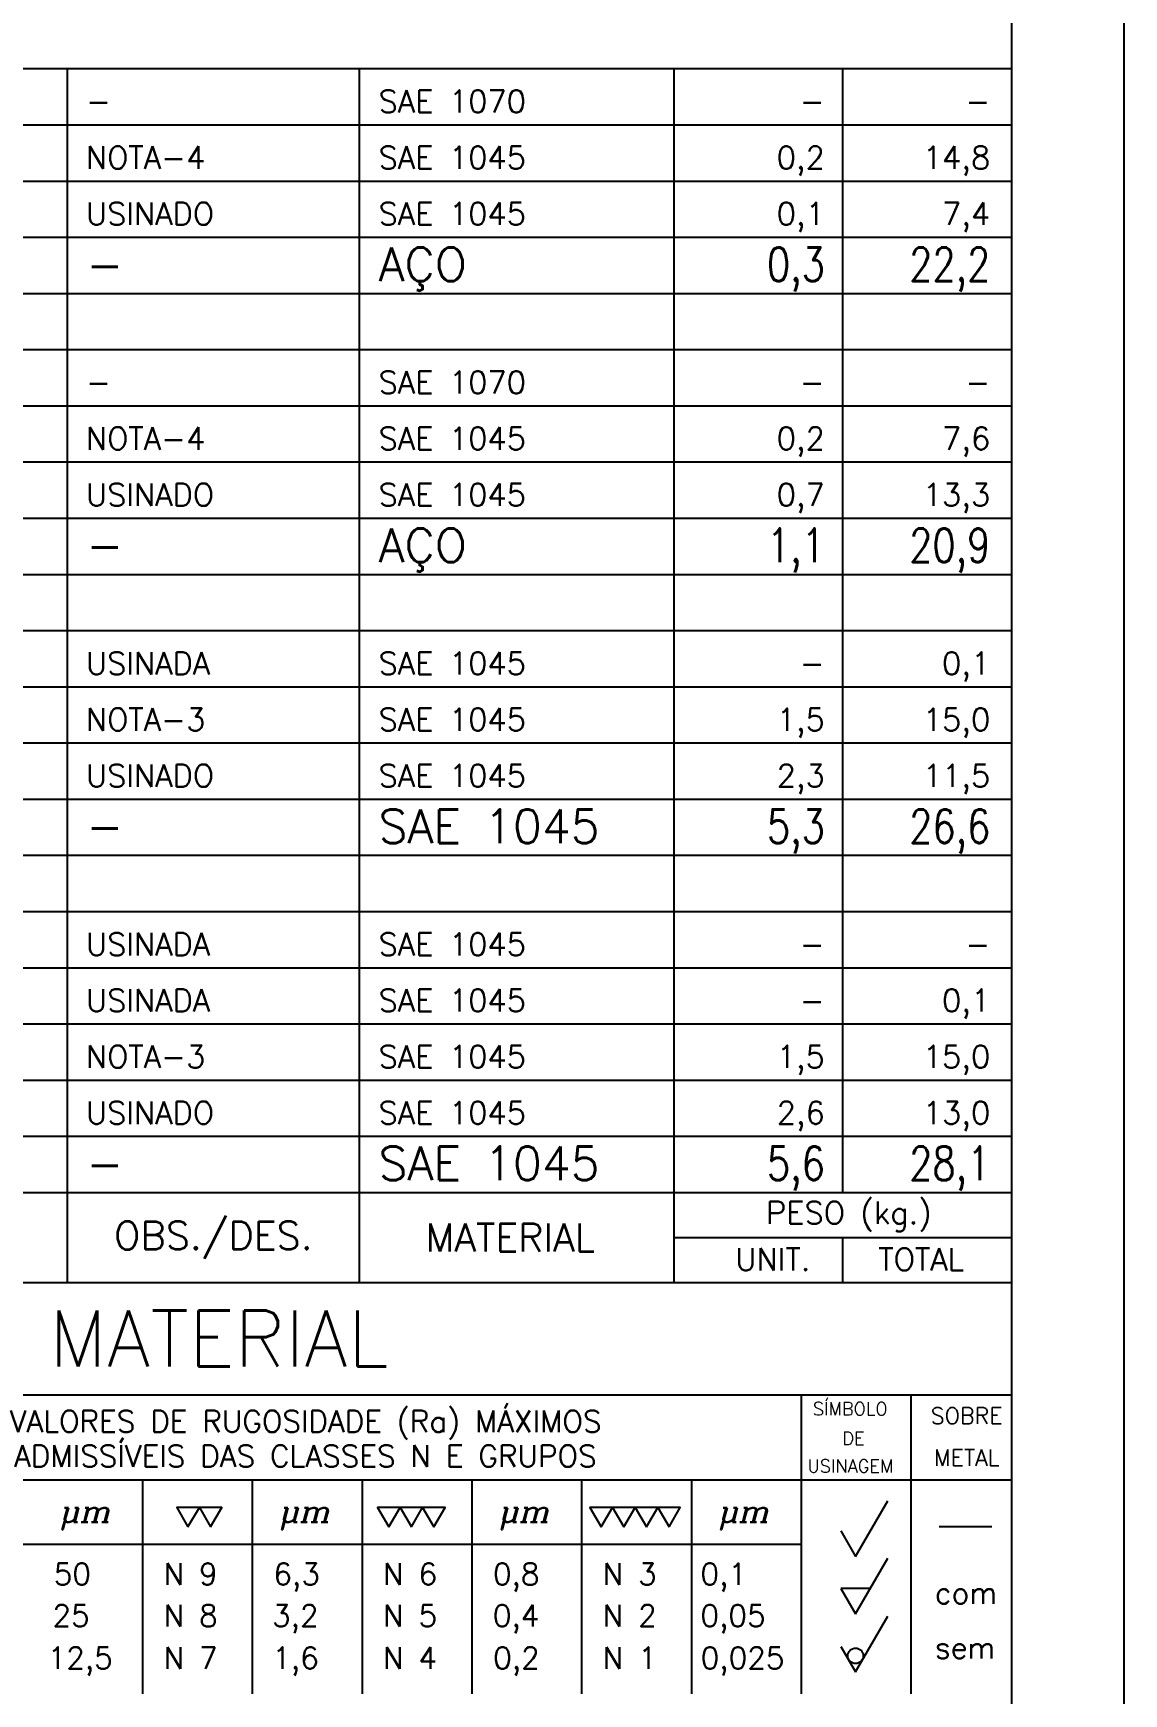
# Model space of a CAD drawing. Header units: metres. Extents: x 0 to 2102, y 0 to 1485.
# Drawn here: x 1859.9 to 2102.5, y 200 to 569.4 of the extents above; entities that cross this region are included whole.
import ezdxf
from ezdxf.enums import TextEntityAlignment as Align

# ---------------------------------------------------------------- set-up
doc = ezdxf.new("R2010")
doc.units = ezdxf.units.M
doc.header["$LTSCALE"] = 2.5
for name, color, linetype in [('FRL6', 6, 'Continuous'), ('FRL7', 7, 'Continuous'), ('FRR120', 5, 'Continuous'), ('FRR140', 5, 'Continuous'), ('FRR175', 1, 'Continuous'), ('FRR80', 3, 'Continuous'), ('GSB', 7, 'Continuous')]:
    doc.layers.add(name, color=color, linetype=linetype)
doc.styles.add('R100', font='simplex.shx', dxfattribs={"height": 2.5})
doc.styles.add('R120', font='simplex.shx', dxfattribs={"height": 3})
doc.styles.add('R140', font='simplex.shx', dxfattribs={"height": 3.5})
doc.styles.add('R200', font='simplex.shx', dxfattribs={"height": 5})
doc.styles.add('R80', font='simplex.shx', dxfattribs={"height": 2})
doc.styles.add('ROMANC', font='Romanc')
doc.styles.add('ROMANS', font='ROMANS.SHX')

# ---------------------------------------------------------------- blocks, each defined once
blk = doc.blocks.new('A1')
at = {"layer": 'FRL6', "linetype": 'Continuous'}
blk.add_line((831, 584), (831, 10), dxfattribs=at)
at = {"layer": 'FRL7', "linetype": 'Continuous'}
blk.add_line((841, 594), (841, 0), dxfattribs=at)
at = {"layer": 'FRR120', "style": 'R120'}
for tag, p in [('FASE_DO_PROJETO', (659, 46.29)), ('ÁREA_E/OU_SUBÁREA', (659, 40.79)), ('TÍTULO_DO_DESENHO', (659, 35.29)), ('SUBTÍTULO_1_DO_DESENHO', (659, 29.79)), ('SUBTÍTULO_2_DO_DESENHO', (659, 24.29))]:
    blk.add_attdef(tag, p, '', height=3, dxfattribs=at)
at = {"layer": 'FRR140', "style": 'R140', "width": 0.91}
for tag, p in [('NÚMERO_DA_CONTRATADA', (687.72, 12.6)), ('NUMERO_VALE', (752.89, 12.6))]:
    blk.add_attdef(tag, p, '', height=3.5, dxfattribs=at)
for tag, p in [('REVISÃO', (823.5, 14.68)), ('ESCALA', (671, 14.35))]:
    blk.add_attdef(tag, text='', height=3.5, dxfattribs=at).set_placement(p, align=Align.MIDDLE)
at = {"layer": 'FRR175', "style": 'R120'}
for tag, p in [('CLASSIFICAÇÃO', (811.83, 67.73)), ('PROJETO', (716.31, 53.59)), ('N_PROJ_SE', (793.5, 53.59)), ('N_CONTRATO', (796.97, 47.3))]:
    blk.add_attdef(tag, text='', height=3, dxfattribs=at).set_placement(p, align=Align.MIDDLE_CENTER)
at = {"layer": 'FRR80', "style": 'R80'}
for p in [(492.61, 76.08), (492.61, 70.38), (492.61, 64.68), (492.61, 58.98), (492.61, 53.28), (492.61, 47.58), (492.61, 41.88), (492.61, 36.18)]:
    blk.add_attdef('DESCRIÇÃO_DA_REVISÃO', p, '', height=2, dxfattribs=at)
for tag, p in [('8A_REV', (476, 77.07)), ('EMIS.', (486, 77.07)), ('PROJ.', (585, 77.07)), ('DES.', (597, 77.07)), ('VER.', (609, 77.07)), ('APR.', (621, 77.07)), ('AUT.', (633.01, 77.07)), ('7A_REV', (476, 71.37)), ('EMIS.', (486, 71.37)), ('PROJ.', (585, 71.37)), ('DES.', (597, 71.37)), ('VER.', (609, 71.37)), ('APR.', (621, 71.37)), ('AUT.', (633.01, 71.37)), ('6A_REV', (476, 65.67)), ('EMIS.', (486, 65.67)), ('PROJ.', (585, 65.67)), ('DES.', (597, 65.67)), ('VER.', (609, 65.67)), ('APR.', (621, 65.67)), ('AUT.', (633.01, 65.67)), ('5A_REV', (476, 59.97)), ('EMIS.', (486, 59.97)), ('PROJ.', (585, 59.97)), ('DES.', (597, 59.97)), ('VER.', (609, 59.97)), ('APR.', (621, 59.97)), ('AUT.', (633.01, 59.97)), ('4A_REV', (476, 54.27)), ('EMIS.', (486, 54.27)), ('PROJ.', (585, 54.27)), ('DES.', (597, 54.27)), ('VER.', (609, 54.27)), ('APR.', (621, 54.27)), ('AUT.', (633.01, 54.27)), ('3A_REV', (476, 48.57)), ('EMIS.', (486, 48.57)), ('PROJ.', (585, 48.57)), ('DES.', (597, 48.57)), ('VER.', (609, 48.57)), ('APR.', (621, 48.57)), ('AUT.', (633.01, 48.57)), ('2A_REV', (476, 42.87)), ('EMIS.', (486, 42.87)), ('PROJ.', (585, 42.87)), ('DES.', (597, 42.87)), ('VER.', (609, 42.87)), ('APR.', (621, 42.87)), ('AUT.', (633.01, 42.87)), ('1a_REV', (476, 37.17)), ('EMIS.', (486, 37.17)), ('PROJ.', (585, 37.17)), ('DES.', (597, 37.17)), ('VER.', (609, 37.17)), ('APR.', (621, 37.17)), ('AUT.', (633.01, 37.17))]:
    blk.add_attdef(tag, text='', height=2, dxfattribs=at).set_placement(p, align=Align.MIDDLE)
at = {"layer": 'FRR80', "style": 'R80', "width": 0.85}
for p in [(648, 77.07), (648, 71.37), (648, 65.67), (648, 59.97), (648, 54.27), (648, 48.57), (648, 42.87), (648, 37.17)]:
    blk.add_attdef('DATA', text='', height=2, dxfattribs=at).set_placement(p, align=Align.MIDDLE)
blk = doc.blocks.new('USINAGEM')
at = {"layer": 'FRL7', "ltscale": 5}
blk.add_line((656, 106.61), (830.99, 106.61), dxfattribs=at)
for points in [[(812.32, 80), (812.32, 106.61)], [(822.09, 80), (822.09, 106.61)], [(830.99, 99.01), (656, 99.01)], [(753.7, 80), (753.7, 99.01)], [(763.47, 80), (763.47, 99.01)], [(773.24, 80), (773.24, 99.01)], [(783.01, 80), (783.01, 99.01)], [(792.78, 80), (792.78, 99.01)], [(802.55, 80), (802.55, 99.01)], [(734.16, 93.31), (812.32, 93.31)]]:
    blk.add_lwpolyline(points, dxfattribs=at)
at = {"layer": 'FRR80'}
for p, q in [((817.13, 92.21), (820, 97.18)), ((746.75, 95.5), (746.5, 94.59)), ((746.5, 94.59), (746.59, 94.61)), ((746.83, 95.52), (746.59, 94.61)), ((766.29, 95.5), (766.04, 94.59)), ((766.04, 94.59), (766.13, 94.61)), ((766.37, 95.52), (766.13, 94.61)), ((785.83, 95.5), (785.58, 94.59)), ((785.58, 94.59), (785.67, 94.61)), ((785.91, 95.52), (785.67, 94.61)), ((805.37, 95.5), (805.12, 94.59)), ((805.12, 94.59), (805.21, 94.61)), ((805.45, 95.52), (805.21, 94.61)), ((815.82, 94.49), (817.13, 92.21)), ((817.13, 87.11), (820, 92.07)), ((815.82, 89.38), (817.13, 87.11)), ((818.44, 89.38), (815.82, 89.38)), ((817.13, 81.94), (820, 86.9)), ((815.82, 84.21), (817.13, 81.94))]:
    blk.add_line(p, q, dxfattribs=at)
for points in [[(757.72, 94.85), (758.73, 96.58), (756.72, 96.58)], [(759.73, 94.85), (760.73, 96.58), (758.73, 96.58)], [(775.59, 94.85), (776.6, 96.58), (774.59, 96.58)], [(777.6, 94.85), (778.6, 96.58), (776.6, 96.58)], [(779.61, 94.85), (780.61, 96.58), (778.6, 96.58)], [(794.5, 94.85), (795.5, 96.58), (793.49, 96.58)], [(796.51, 94.85), (797.51, 96.58), (795.5, 96.58)], [(798.52, 94.85), (799.52, 96.58), (797.51, 96.58)], [(800.53, 94.85), (801.53, 96.58), (799.52, 96.58)]]:
    blk.add_lwpolyline(points, close=True, dxfattribs=at)
blk.add_lwpolyline([(824.57, 94.9), (829.25, 94.9)], dxfattribs=at)
blk.add_circle((817.13, 83.38), 0.689, dxfattribs=at)
at = {"layer": 'FRR80', "style": 'ROMANS'}
for s, height, p in [('VALORES DE RUGOSIDADE (Ra) MÁXIMOS', 1.9322, (741.86, 103.28)), ('SÍMBOLO', 1.159, (813.33, 104.78)), ('SIMBOLO', 1.159, (813.33, 104.78)), ('SOBRE', 1.449, (823.81, 104.02)), ('ADMISSÍVEIS DAS CLASSES N E GRUPOS', 1.9322, (742.25, 100.2)), ('DE', 1.159, (815.95, 102.16)), ('USINAGEM', 1.159, (812.85, 99.69)), ('METAL', 1.449, (824.11, 100.29)), ('50', 1.932, (745.78, 89.69)), ('N 9', 1.932, (755.55, 89.69)), ('6,3', 1.932, (765.32, 89.69)), ('N 6', 1.932, (775.09, 89.69)), ('0,8', 1.932, (784.86, 89.69)), ('N 3', 1.932, (794.63, 89.69)), ('0,1', 1.932, (803.33, 89.69)), ('com', 1.932, (824.19, 88.01)), ('25', 1.932, (745.66, 85.99)), ('N 8', 1.932, (755.56, 85.99)), ('3,2', 1.932, (765.2, 85.99)), ('N 5', 1.932, (775.09, 85.99)), ('0,4', 1.932, (784.85, 85.99)), ('N 2', 1.932, (794.63, 85.99)), ('0,05', 1.932, (803.33, 85.99)), ('sem', 1.932, (824.19, 83.14)), ('12,5', 1.932, (745.23, 82.23)), ('N 7', 1.932, (755.55, 82.23)), ('1,6', 1.932, (765.22, 82.23)), ('N 4', 1.932, (775.09, 82.23)), ('0,2', 1.932, (784.88, 82.23)), ('N 1', 1.932, (794.63, 82.23)), ('0,025', 1.932, (803.35, 82.23))]:
    blk.add_text(s, height=height, dxfattribs=at).set_placement(p)
at = {"layer": 'FRR80', "style": 'ROMANC', "oblique": 15}
for p in [(746.23, 95.26), (765.77, 95.26), (785.31, 95.26), (804.85, 95.26)]:
    blk.add_text('um', height=1.932, dxfattribs=at).set_placement(p)
blk = doc.blocks.new('lista de material')
at = {"layer": 'GSB', "color": 5}
for p, q in [((0, 8), (175, 8)), ((175, 8), (175, -10)), ((0, 0), (175, 0)), ((0, -10), (175, -10))]:
    blk.add_line(p, q, dxfattribs=at)
at = {"layer": 'GSB', "color": 4}
for p, q in [((91, 0), (91, 8)), ((117, 0), (117, 8)), ((145, 0), (145, 8)), ((145, 4), (175, 4)), ((160, 0), (160, 4))]:
    blk.add_line(p, q, dxfattribs=at)
at = {"layer": 'GSB', "color": 2, "style": 'R80'}
for s, p in [('PESO (kg.)', (160.54, 6.05)), ('UNIT.', (153.78, 2.05)), ('TOTAL', (166.98, 2.05))]:
    blk.add_text(s, height=2, dxfattribs=at).set_placement(p, align=Align.MIDDLE)
at = {"layer": 'GSB', "color": 3, "style": 'R100'}
for s, p in [('OBS./DES.', (103.98, 4)), ('MATERIAL', (130.41, 4))]:
    blk.add_text(s, height=2.5, dxfattribs=at).set_placement(p, align=Align.MIDDLE)
at = {"layer": 'GSB', "color": 1, "style": 'R200'}
blk.add_text('LISTA DE MATERIAL', height=5, dxfattribs=at).set_placement((88.3, -5), align=Align.MIDDLE_CENTER)
blk = doc.blocks.new('Tabela')
at = {"layer": 'GSB', "color": 3}
for p, q in [((0, 5), (175, 5)), ((91, 0), (91, 5)), ((117, 0), (117, 5)), ((145, 0), (145, 5)), ((160, 0), (160, 5))]:
    blk.add_line(p, q, dxfattribs=at)
at = {"layer": 'GSB', "color": 5}
blk.add_line((175, 5), (175, 0), dxfattribs=at)
at = {"layer": 'GSB', "color": 2, "style": 'R80'}
for p in [(4.96, 1.09), (16.19, 1.09)]:
    blk.add_attdef('-', text='', height=2, dxfattribs=at).set_placement(p, align=Align.CENTER)
for p in [(24.16, 1.09), (92.65, 1.09), (118.69, 1.09)]:
    blk.add_attdef('-', p, '', height=2, dxfattribs=at)
for p in [(158.4, 1.09), (173.12, 1.09)]:
    blk.add_attdef('-', text='', height=2, dxfattribs=at).set_placement(p, align=Align.RIGHT)

msp = doc.modelspace()

# ---------------------------------------------------------------- block references
at = {"xscale": 2.5, "yscale": 2.5, "zscale": 2.5}
msp.add_blockref('A1', (0, 0), dxfattribs=at)
at = {"layer": 'GSB'}
ref = msp.add_blockref('Tabela', (1639.98, 549.03), dxfattribs=dict(at, xscale=2.5, yscale=2.5, zscale=2.5))
ref.add_attrib('-', '-', (1871.599, 551.75), dxfattribs={"color": 2, "height": 5, "style": 'R80'})
ref.add_attrib('-', 'SAE 1070', (1936.702, 551.75), dxfattribs={"color": 2, "height": 5, "style": 'R80'})
ref.add_attrib('-', '-', dxfattribs={"color": 2, "height": 5, "style": 'R80'}).set_placement((2035.983, 551.75), align=Align.RIGHT)
ref.add_attrib('-', '-', dxfattribs={"color": 2, "height": 5, "style": 'R80'}).set_placement((2072.784, 551.75), align=Align.RIGHT)
ref = msp.add_blockref('Tabela', (1639.98, 536.53), dxfattribs=dict(at, xscale=2.5, yscale=2.5, zscale=2.5))
ref.add_attrib('-', 'NOTA-4', (1871.599, 539.25), dxfattribs={"color": 2, "height": 5, "style": 'R80'})
ref.add_attrib('-', 'SAE 1045', (1936.702, 539.25), dxfattribs={"color": 2, "height": 5, "style": 'R80'})
ref.add_attrib('-', '0,2', dxfattribs={"color": 2, "height": 5, "style": 'R80'}).set_placement((2035.983, 539.25), align=Align.RIGHT)
ref.add_attrib('-', '14,8', dxfattribs={"color": 2, "height": 5, "style": 'R80'}).set_placement((2072.784, 539.25), align=Align.RIGHT)
ref = msp.add_blockref('Tabela', (1639.98, 524.03), dxfattribs=dict(at, xscale=2.5, yscale=2.5, zscale=2.5))
ref.add_attrib('-', 'USINADO', (1871.599, 526.75), dxfattribs={"color": 2, "height": 5, "style": 'R80'})
ref.add_attrib('-', 'SAE 1045', (1936.702, 526.75), dxfattribs={"color": 2, "height": 5, "style": 'R80'})
ref.add_attrib('-', '0,1', dxfattribs={"color": 2, "height": 5, "style": 'R80'}).set_placement((2035.983, 526.75), align=Align.RIGHT)
ref.add_attrib('-', '7,4', dxfattribs={"color": 2, "height": 5, "style": 'R80'}).set_placement((2072.784, 526.75), align=Align.RIGHT)
ref = msp.add_blockref('Tabela', (1639.98, 511.53), dxfattribs=dict(at, xscale=2.5, yscale=2.5, zscale=2.5))
ref.add_attrib('-', '-', (1871.599, 514.25), dxfattribs={"color": 4, "height": 7.5, "style": 'ROMANS'})
ref.add_attrib('-', 'AÇO', (1936.702, 514.25), dxfattribs={"color": 4, "height": 7.5, "style": 'ROMANS'})
ref.add_attrib('-', '0,3', dxfattribs={"color": 4, "height": 7.5, "style": 'ROMANS', "width": 0.8}).set_placement((2035.983, 514.25), align=Align.RIGHT)
ref.add_attrib('-', '22,2', dxfattribs={"color": 4, "height": 7.5, "style": 'ROMANS', "width": 0.8}).set_placement((2072.784, 514.25), align=Align.RIGHT)
at = {"layer": 'GSB', "xscale": 2.5, "yscale": 2.5, "zscale": 2.5}
for name, p in [('Tabela', (1639.98, 499.03)), ('Tabela', (1639.98, 436.53)), ('Tabela', (1639.98, 374.03)), ('lista de material', (1639.98, 291.53)), ('USINAGEM', (0, 0))]:
    msp.add_blockref(name, p, dxfattribs=at)
at = {"layer": 'GSB'}
ref = msp.add_blockref('Tabela', (1639.98, 486.53), dxfattribs=dict(at, xscale=2.5, yscale=2.5, zscale=2.5))
ref.add_attrib('-', '-', (1871.599, 489.25), dxfattribs={"color": 2, "height": 5, "style": 'R80'})
ref.add_attrib('-', 'SAE 1070', (1936.702, 489.25), dxfattribs={"color": 2, "height": 5, "style": 'R80'})
ref.add_attrib('-', '-', dxfattribs={"color": 2, "height": 5, "style": 'R80'}).set_placement((2035.983, 489.25), align=Align.RIGHT)
ref.add_attrib('-', '-', dxfattribs={"color": 2, "height": 5, "style": 'R80'}).set_placement((2072.784, 489.25), align=Align.RIGHT)
ref = msp.add_blockref('Tabela', (1639.98, 474.03), dxfattribs=dict(at, xscale=2.5, yscale=2.5, zscale=2.5))
ref.add_attrib('-', 'NOTA-4', (1871.599, 476.75), dxfattribs={"color": 2, "height": 5, "style": 'R80'})
ref.add_attrib('-', 'SAE 1045', (1936.702, 476.75), dxfattribs={"color": 2, "height": 5, "style": 'R80'})
ref.add_attrib('-', '0,2', dxfattribs={"color": 2, "height": 5, "style": 'R80'}).set_placement((2035.983, 476.75), align=Align.RIGHT)
ref.add_attrib('-', '7,6', dxfattribs={"color": 2, "height": 5, "style": 'R80'}).set_placement((2072.784, 476.75), align=Align.RIGHT)
ref = msp.add_blockref('Tabela', (1639.98, 461.53), dxfattribs=dict(at, xscale=2.5, yscale=2.5, zscale=2.5))
ref.add_attrib('-', 'USINADO', (1871.599, 464.25), dxfattribs={"color": 2, "height": 5, "style": 'R80'})
ref.add_attrib('-', 'SAE 1045', (1936.702, 464.25), dxfattribs={"color": 2, "height": 5, "style": 'R80'})
ref.add_attrib('-', '0,7', dxfattribs={"color": 2, "height": 5, "style": 'R80'}).set_placement((2035.983, 464.25), align=Align.RIGHT)
ref.add_attrib('-', '13,3', dxfattribs={"color": 2, "height": 5, "style": 'R80'}).set_placement((2072.784, 464.25), align=Align.RIGHT)
ref = msp.add_blockref('Tabela', (1639.98, 449.03), dxfattribs=dict(at, xscale=2.5, yscale=2.5, zscale=2.5))
ref.add_attrib('-', '-', (1871.599, 451.75), dxfattribs={"color": 4, "height": 7.5, "style": 'ROMANS'})
ref.add_attrib('-', 'AÇO', (1936.702, 451.75), dxfattribs={"color": 4, "height": 7.5, "style": 'ROMANS'})
ref.add_attrib('-', '1,1', dxfattribs={"color": 4, "height": 7.5, "style": 'ROMANS', "width": 0.8}).set_placement((2035.983, 451.75), align=Align.RIGHT)
ref.add_attrib('-', '20,9', dxfattribs={"color": 4, "height": 7.5, "style": 'ROMANS', "width": 0.8}).set_placement((2072.784, 451.75), align=Align.RIGHT)
ref = msp.add_blockref('Tabela', (1639.98, 424.03), dxfattribs=dict(at, xscale=2.5, yscale=2.5, zscale=2.5))
ref.add_attrib('-', 'USINADA', (1871.599, 426.75), dxfattribs={"color": 2, "height": 5, "style": 'R80'})
ref.add_attrib('-', 'SAE 1045', (1936.702, 426.75), dxfattribs={"color": 2, "height": 5, "style": 'R80'})
ref.add_attrib('-', '-', dxfattribs={"color": 2, "height": 5, "style": 'R80'}).set_placement((2035.983, 426.75), align=Align.RIGHT)
ref.add_attrib('-', '0,1', dxfattribs={"color": 2, "height": 5, "style": 'R80'}).set_placement((2072.784, 426.75), align=Align.RIGHT)
ref = msp.add_blockref('Tabela', (1639.98, 411.53), dxfattribs=dict(at, xscale=2.5, yscale=2.5, zscale=2.5))
ref.add_attrib('-', 'NOTA-3', (1871.599, 414.25), dxfattribs={"color": 2, "height": 5, "style": 'R80'})
ref.add_attrib('-', 'SAE 1045', (1936.702, 414.25), dxfattribs={"color": 2, "height": 5, "style": 'R80'})
ref.add_attrib('-', '1,5', dxfattribs={"color": 2, "height": 5, "style": 'R80'}).set_placement((2035.983, 414.25), align=Align.RIGHT)
ref.add_attrib('-', '15,0', dxfattribs={"color": 2, "height": 5, "style": 'R80'}).set_placement((2072.784, 414.25), align=Align.RIGHT)
ref = msp.add_blockref('Tabela', (1639.98, 399.03), dxfattribs=dict(at, xscale=2.5, yscale=2.5, zscale=2.5))
ref.add_attrib('-', 'USINADO', (1871.599, 401.75), dxfattribs={"color": 2, "height": 5, "style": 'R80'})
ref.add_attrib('-', 'SAE 1045', (1936.702, 401.75), dxfattribs={"color": 2, "height": 5, "style": 'R80'})
ref.add_attrib('-', '2,3', dxfattribs={"color": 2, "height": 5, "style": 'R80'}).set_placement((2035.983, 401.75), align=Align.RIGHT)
ref.add_attrib('-', '11,5', dxfattribs={"color": 2, "height": 5, "style": 'R80'}).set_placement((2072.784, 401.75), align=Align.RIGHT)
ref = msp.add_blockref('Tabela', (1639.98, 386.53), dxfattribs=dict(at, xscale=2.5, yscale=2.5, zscale=2.5))
ref.add_attrib('-', '-', (1871.599, 389.25), dxfattribs={"color": 4, "height": 7.5, "style": 'ROMANS'})
ref.add_attrib('-', 'SAE 1045', (1936.702, 389.25), dxfattribs={"color": 4, "height": 7.5, "style": 'ROMANS'})
ref.add_attrib('-', '5,3', dxfattribs={"color": 4, "height": 7.5, "style": 'ROMANS', "width": 0.8}).set_placement((2035.983, 389.25), align=Align.RIGHT)
ref.add_attrib('-', '26,6', dxfattribs={"color": 4, "height": 7.5, "style": 'ROMANS', "width": 0.8}).set_placement((2072.784, 389.25), align=Align.RIGHT)
ref = msp.add_blockref('Tabela', (1639.98, 361.53), dxfattribs=dict(at, xscale=2.5, yscale=2.5, zscale=2.5))
ref.add_attrib('-', 'USINADA', (1871.599, 364.25), dxfattribs={"color": 2, "height": 5, "style": 'R80'})
ref.add_attrib('-', 'SAE 1045', (1936.702, 364.25), dxfattribs={"color": 2, "height": 5, "style": 'R80'})
ref.add_attrib('-', '-', dxfattribs={"color": 2, "height": 5, "style": 'R80'}).set_placement((2035.983, 364.25), align=Align.RIGHT)
ref.add_attrib('-', '-', dxfattribs={"color": 2, "height": 5, "style": 'R80'}).set_placement((2072.784, 364.25), align=Align.RIGHT)
ref = msp.add_blockref('Tabela', (1639.98, 349.03), dxfattribs=dict(at, xscale=2.5, yscale=2.5, zscale=2.5))
ref.add_attrib('-', 'USINADA', (1871.599, 351.75), dxfattribs={"color": 2, "height": 5, "style": 'R80'})
ref.add_attrib('-', 'SAE 1045', (1936.702, 351.75), dxfattribs={"color": 2, "height": 5, "style": 'R80'})
ref.add_attrib('-', '-', dxfattribs={"color": 2, "height": 5, "style": 'R80'}).set_placement((2035.983, 351.75), align=Align.RIGHT)
ref.add_attrib('-', '0,1', dxfattribs={"color": 2, "height": 5, "style": 'R80'}).set_placement((2072.784, 351.75), align=Align.RIGHT)
ref = msp.add_blockref('Tabela', (1639.98, 336.53), dxfattribs=dict(at, xscale=2.5, yscale=2.5, zscale=2.5))
ref.add_attrib('-', 'NOTA-3', (1871.599, 339.25), dxfattribs={"color": 2, "height": 5, "style": 'R80'})
ref.add_attrib('-', 'SAE 1045', (1936.702, 339.25), dxfattribs={"color": 2, "height": 5, "style": 'R80'})
ref.add_attrib('-', '1,5', dxfattribs={"color": 2, "height": 5, "style": 'R80'}).set_placement((2035.983, 339.25), align=Align.RIGHT)
ref.add_attrib('-', '15,0', dxfattribs={"color": 2, "height": 5, "style": 'R80'}).set_placement((2072.784, 339.25), align=Align.RIGHT)
ref = msp.add_blockref('Tabela', (1639.98, 324.03), dxfattribs=dict(at, xscale=2.5, yscale=2.5, zscale=2.5))
ref.add_attrib('-', 'USINADO', (1871.599, 326.75), dxfattribs={"color": 2, "height": 5, "style": 'R80'})
ref.add_attrib('-', 'SAE 1045', (1936.702, 326.75), dxfattribs={"color": 2, "height": 5, "style": 'R80'})
ref.add_attrib('-', '2,6', dxfattribs={"color": 2, "height": 5, "style": 'R80'}).set_placement((2035.983, 326.75), align=Align.RIGHT)
ref.add_attrib('-', '13,0', dxfattribs={"color": 2, "height": 5, "style": 'R80'}).set_placement((2072.784, 326.75), align=Align.RIGHT)
ref = msp.add_blockref('Tabela', (1639.98, 311.53), dxfattribs=dict(at, xscale=2.5, yscale=2.5, zscale=2.5))
ref.add_attrib('-', '-', (1871.599, 314.25), dxfattribs={"color": 4, "height": 7.5, "style": 'ROMANS'})
ref.add_attrib('-', 'SAE 1045', (1936.702, 314.25), dxfattribs={"color": 4, "height": 7.5, "style": 'ROMANS'})
ref.add_attrib('-', '5,6', dxfattribs={"color": 4, "height": 7.5, "style": 'ROMANS', "width": 0.8}).set_placement((2035.983, 314.25), align=Align.RIGHT)
ref.add_attrib('-', '28,1', dxfattribs={"color": 4, "height": 7.5, "style": 'ROMANS', "width": 0.8}).set_placement((2072.784, 314.25), align=Align.RIGHT)

doc.saveas('drawing.dxf')
